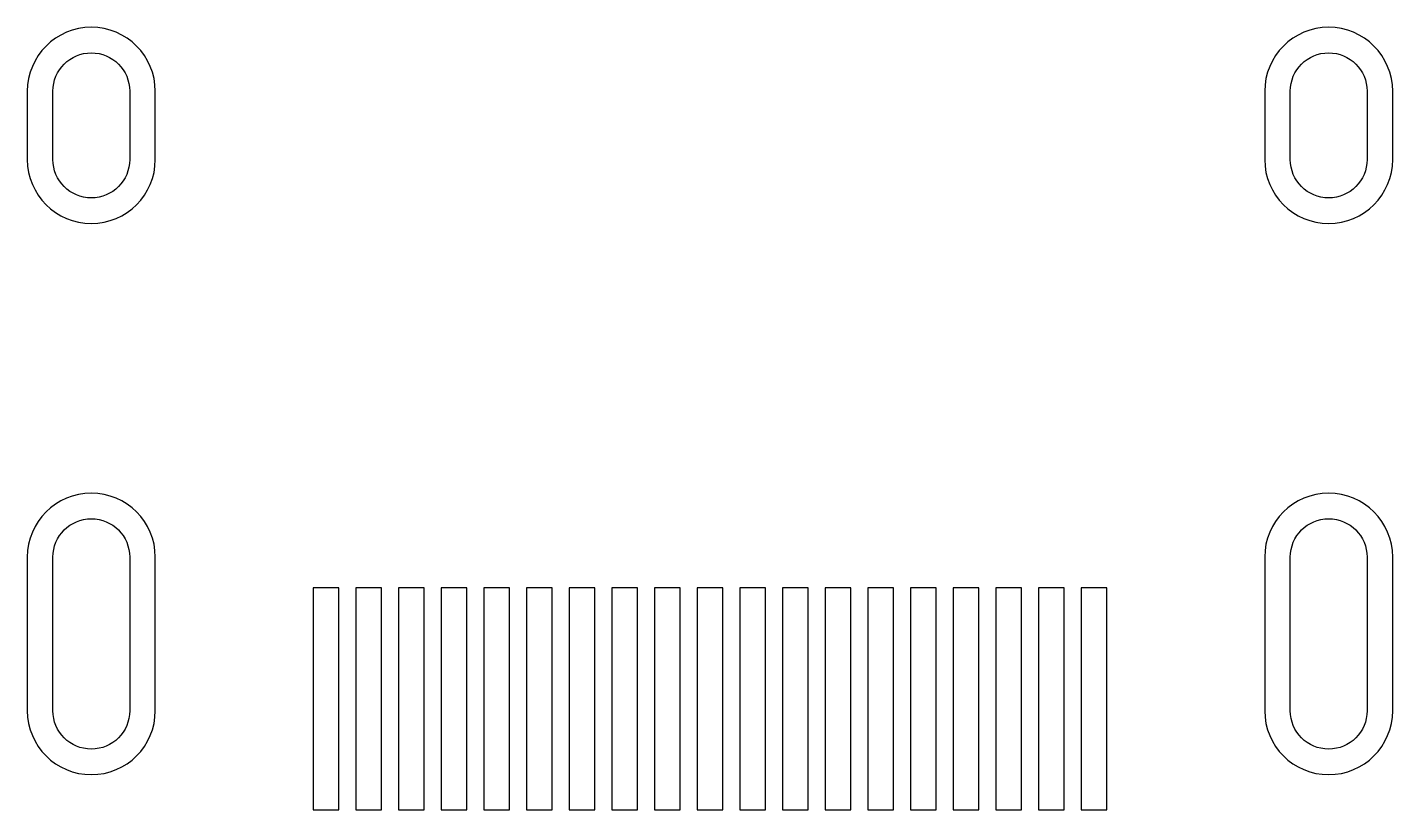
# Model space of a CAD drawing. Header units: millimetres. Extents: x -8 to 8, y -12.6 to -3.4.
import ezdxf

# ---------------------------------------------------------------- set-up
doc = ezdxf.new("R2010")
doc.units = ezdxf.units.MM

msp = doc.modelspace()

# ---------------------------------------------------------------- linework, layer by layer
for points in [[(-8, -4.19), (-8, -4.99, 0.999094), (-6.5, -4.99), (-6.5, -4.19, 0.999094)], [(6.5, -4.19), (6.5, -4.99, 0.999094), (8, -4.99), (8, -4.19, 0.999094)], [(-7.7, -4.19, -1), (-6.8, -4.19), (-6.8, -4.99, -1), (-7.7, -4.99)], [(6.8, -4.19, -1), (7.7, -4.19), (7.7, -4.99, -1), (6.8, -4.99)], [(-8, -9.65), (-8, -11.45, 0.999094), (-6.5, -11.45), (-6.5, -9.65, 0.999094)], [(8, -11.45), (8, -9.65, 0.999094), (6.5, -9.65), (6.5, -11.45, 0.999094)], [(-7.7, -9.65, -1), (-6.8, -9.65), (-6.8, -11.45, -1), (-7.7, -11.45)], [(6.8, -9.65, -1), (7.7, -9.65), (7.7, -11.45, -1), (6.8, -11.45)]]:
    msp.add_lwpolyline(points, format="xyb", close=True)
for points in [[(-4.65, -10.01), (-4.65, -12.61), (-4.35, -12.61), (-4.35, -10.01)], [(-4.15, -12.61), (-3.85, -12.61), (-3.85, -10.01), (-4.15, -10.01)], [(-3.65, -10.01), (-3.65, -12.61), (-3.35, -12.61), (-3.35, -10.01)], [(-3.15, -12.61), (-2.85, -12.61), (-2.85, -10.01), (-3.15, -10.01)], [(-2.65, -10.01), (-2.65, -12.61), (-2.35, -12.61), (-2.35, -10.01)], [(-2.15, -12.61), (-1.85, -12.61), (-1.85, -10.01), (-2.15, -10.01)], [(-1.35, -10.01), (-1.65, -10.01), (-1.65, -12.61), (-1.35, -12.61)], [(-1.15, -10.01), (-1.15, -12.61), (-0.85, -12.61), (-0.85, -10.01)], [(-0.65, -12.61), (-0.35, -12.61), (-0.35, -10.01), (-0.65, -10.01)], [(-0.15, -10.01), (-0.15, -12.61), (0.15, -12.61), (0.15, -10.01)], [(0.35, -12.61), (0.65, -12.61), (0.65, -10.01), (0.35, -10.01)], [(0.85, -10.01), (0.85, -12.61), (1.15, -12.61), (1.15, -10.01)], [(1.35, -12.61), (1.65, -12.61), (1.65, -10.01), (1.35, -10.01)], [(1.85, -10.01), (1.85, -12.61), (2.15, -12.61), (2.15, -10.01)], [(2.35, -10.01), (2.35, -12.61), (2.65, -12.61), (2.65, -10.01)], [(2.85, -10.01), (2.85, -12.61), (3.15, -12.61), (3.15, -10.01)], [(3.65, -12.61), (3.65, -10.01), (3.35, -10.01), (3.35, -12.61)], [(3.85, -10.01), (3.85, -12.61), (4.15, -12.61), (4.15, -10.01)], [(4.35, -10.01), (4.35, -12.61), (4.65, -12.61), (4.65, -10.01)]]:
    msp.add_lwpolyline(points, close=True)

doc.saveas('drawing.dxf')
